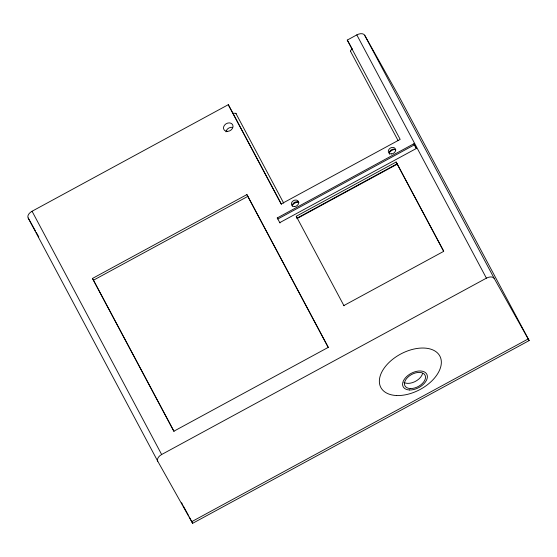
<?xml version="1.0" encoding="UTF-8"?>
<svg xmlns="http://www.w3.org/2000/svg" width="557" height="557" viewBox="0 0 557 557"><rect width="100%" height="100%" fill="white"/><g stroke="black" fill="none" stroke-linecap="round" stroke-linejoin="round"><path stroke-width="0.84" d="M398.032 140.489L350.423 51.119L351.885 48.598M192.625 523.329L529.15 340.571L399.07 96.528L364.668 35.23A6.684 4.045 -28 0 0 356.814 34.896L347.269 40.083L400.17 139.382L281.194 203.987L228.293 104.688L32.062 211.249A6.684 4.045 -28 0 0 28.163 217.968L157.749 461.231L192.625 523.329L189.31 516.973M246.883 194.588L328.233 347.38L173.854 431.215L92.469 278.444L246.883 194.588L328.4 347.61M92.469 278.444L93.458 280.206L247.872 196.349M280.004 223.03L277.261 217.94L413.865 143.762L416.246 148.176M414.457 144.82L277.859 218.998L277.261 217.94M279.767 222.64L416.371 148.461L413.865 143.762M344.01 305.814L296.254 216.269L396.131 162.024L443.483 250.817M397.127 163.793L297.243 218.031L296.254 216.269M296.818 218.678L397.252 164.141M343.836 305.577L443.713 251.339L396.131 162.024M157.749 461.231A6.684 4.045 -28 0 1 161.648 454.512L486.407 278.159A6.684 4.045 -28 0 1 494.261 278.493L529.136 340.592M191.678 521.686L528.182 338.948M232.91 113.21L235.855 113.336L236.098 113.774M347.269 40.083L349.33 43.752M350.423 51.119L350.666 51.557M228.293 104.688L281.452 204.335M28.163 217.968L35.383 230.828M36.233 232.346L38.781 236.885M188.51 515.51L183.239 505.805M364.668 35.23L494.261 278.493M356.814 34.896L486.407 278.159M349.74 44.483L352.484 49.629M235.855 113.336L283.708 203.145M93.458 280.206L174.028 431.445M32.062 211.249L161.648 454.512M181.603 502.734L182.424 504.266M422.561 373.601A11.37 6.872 -28 0 1 414.707 381.747A11.37 6.872 -28 0 1 403.992 382.45M225.975 131.849A5.013 3.996 -29.3 0 1 232.52 127.351M389.336 152.583A6.684 5.326 -29.3 0 1 395.212 149.394M292.39 205.227A6.684 5.326 -29.3 0 1 298.267 202.038M389.58 154.247A3.843 3.064 -29.3 0 1 391.091 149.972A3.843 3.064 -29.3 0 1 395.846 149.944M292.383 206.132A3.843 3.064 -29.3 0 1 294.576 202.358A3.843 3.064 -29.3 0 1 298.907 202.588M396.57 395.519A33.427 20.212 -28 0 0 441.283 360.929A33.427 20.212 -28 0 0 393.193 358.882A33.427 20.212 -28 0 0 396.57 395.519M409.472 389.97A13.375 8.083 -28 0 0 427.358 376.135A13.375 8.083 -28 0 0 408.121 375.314A13.375 8.083 -28 0 0 409.472 389.97M410.3 388.549A11.37 6.872 -28 0 0 425.499 376.79A11.37 6.872 -28 0 0 409.151 376.086A11.37 6.872 -28 0 0 410.3 388.549M227.681 131.382A5.013 3.996 -29.3 0 0 232.666 124.74A5.013 3.996 -29.3 0 0 224.429 125.276A5.013 3.996 -29.3 0 0 227.681 131.382M391.529 153.913A3.843 3.064 -29.3 0 0 395.345 148.816A3.843 3.064 -29.3 0 0 389.03 149.227A3.843 3.064 -29.3 0 0 391.529 153.913M294.583 206.556A3.843 3.064 -29.3 0 0 298.406 201.46A3.843 3.064 -29.3 0 0 292.091 201.871A3.843 3.064 -29.3 0 0 294.583 206.556"/></g></svg>
